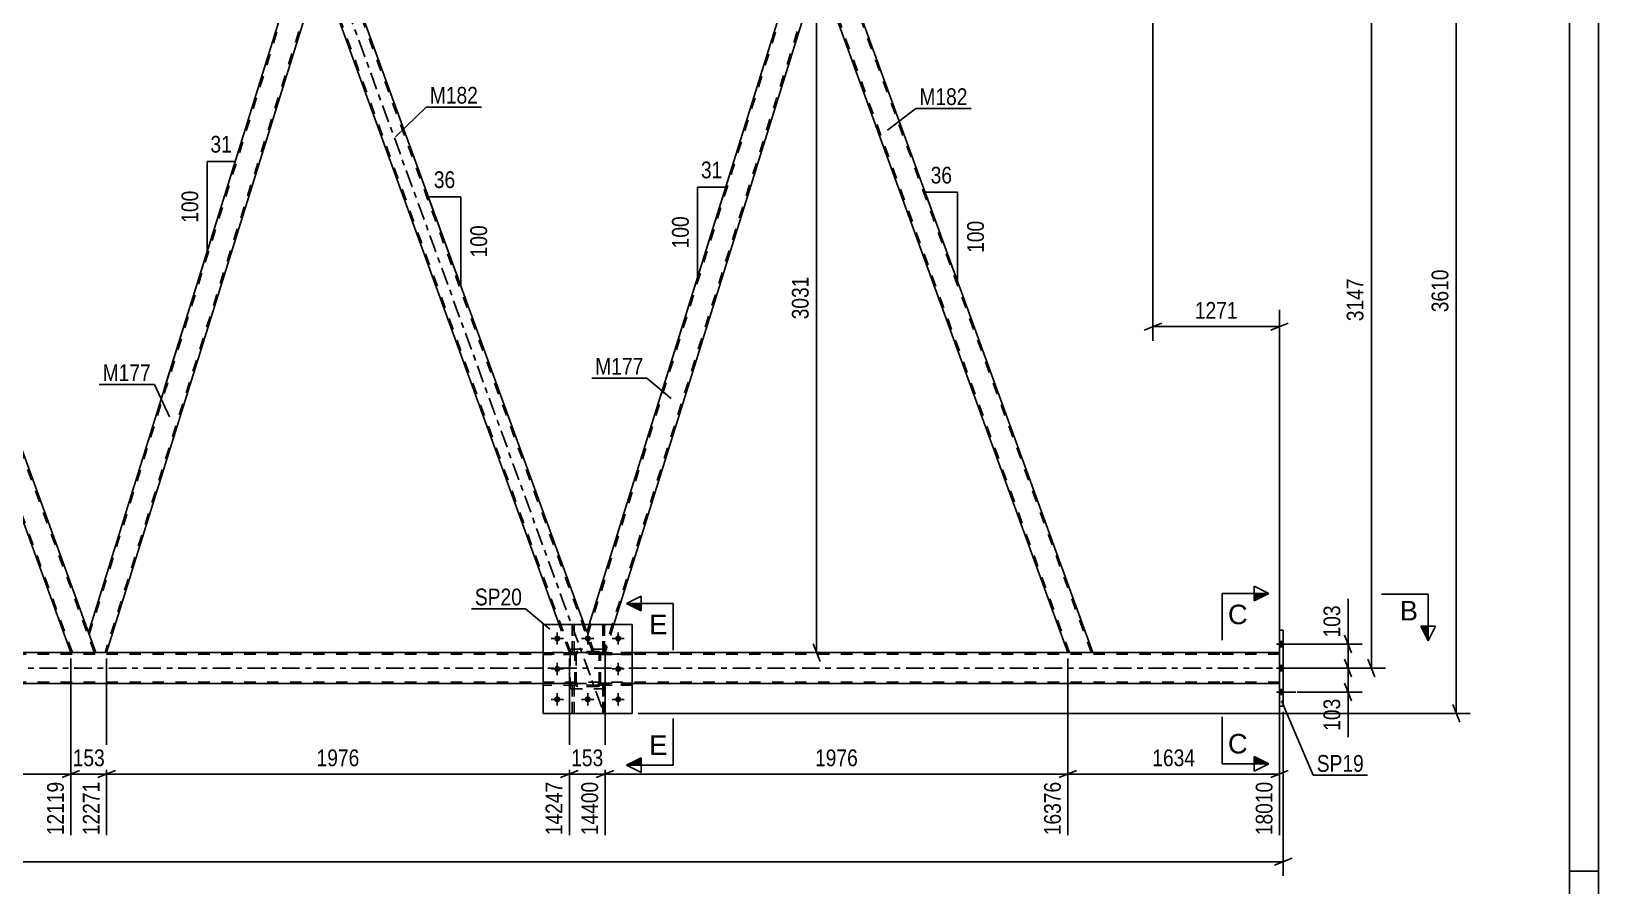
# Model space of a CAD drawing. Header units: millimetres. Extents: x 0 to 841, y 0 to 594.
# Drawn here: x 573.3 to 841, y 295.5 to 441.5 of the extents above; entities that cross this region are included whole.
import ezdxf

# ---------------------------------------------------------------- set-up
doc = ezdxf.new("R2010")
doc.units = ezdxf.units.MM
doc.linetypes.add('DXK_LINE_DOT2', pattern=[3.9198, 1.9599, -1.9599])
doc.linetypes.add('DXK_LINE_DOT3', pattern=[5.9187, 2.979, -0.9799, 0.9799, -0.9799])
doc.styles.add('Arial', font='ARIAL.TTF', dxfattribs={"height": 0.2})
doc.styles.add('Arial Narrow', font='ARIALN.TTF', dxfattribs={"height": 0.2})

# ---------------------------------------------------------------- blocks, each defined once
blk = doc.blocks.new('Unknown-303386140-1133')
at = {"color": 5, "linetype": 'Continuous'}
for p, q in [((841, 0), (841, 594)), ((836, 5), (836, 589)), ((841, 298), (836, 298))]:
    blk.add_line(p, q, dxfattribs=at)
blk = doc.blocks.new('Bolt-303386140-3187 - 3105')
at = {"color": 1, "linetype": 'Continuous'}
for p, q in [((662.12, 337.74), (662.81, 337.74)), ((663.16, 338.78), (663.16, 338.09)), ((663.16, 336.7), (663.16, 337.39)), ((664.2, 337.74), (663.51, 337.74)), ((667.32, 337.74), (668.01, 337.74)), ((668.36, 338.78), (668.36, 338.09)), ((668.36, 336.7), (668.36, 337.39)), ((669.4, 337.74), (668.71, 337.74)), ((672.52, 337.74), (673.21, 337.74)), ((673.56, 338.78), (673.56, 338.09)), ((673.56, 336.7), (673.56, 337.39)), ((674.6, 337.74), (673.91, 337.74)), ((662.12, 332.54), (662.81, 332.54)), ((663.16, 333.58), (663.16, 332.89)), ((663.16, 331.5), (663.16, 332.19)), ((664.2, 332.54), (663.51, 332.54)), ((672.52, 332.54), (673.21, 332.54)), ((673.56, 333.58), (673.56, 332.89)), ((673.56, 331.5), (673.56, 332.19)), ((674.6, 332.54), (673.91, 332.54)), ((662.12, 327.34), (662.81, 327.34)), ((663.16, 328.38), (663.16, 327.69)), ((663.16, 326.3), (663.16, 326.99)), ((664.2, 327.34), (663.51, 327.34)), ((667.32, 327.34), (668.01, 327.34)), ((668.36, 328.38), (668.36, 327.69)), ((668.36, 326.3), (668.36, 326.99)), ((669.4, 327.34), (668.71, 327.34)), ((672.52, 327.34), (673.21, 327.34)), ((673.56, 328.38), (673.56, 327.69)), ((673.56, 326.3), (673.56, 326.99)), ((674.6, 327.34), (673.91, 327.34))]:
    blk.add_line(p, q, dxfattribs=at)
blk = doc.blocks.new('Bolt-303386140-3188 - 3105')
at = {"linetype": 'Continuous'}
for points in [[(663.68, 337.74, -1), (662.64, 337.74, -1)], [(668.88, 337.74, -1), (667.84, 337.74, -1)], [(674.08, 337.74, -1), (673.04, 337.74, -1)], [(663.68, 332.54, -1), (662.64, 332.54, -1)], [(674.08, 332.54, -1), (673.04, 332.54, -1)], [(663.68, 327.34, -1), (662.64, 327.34, -1)], [(668.88, 327.34, -1), (667.84, 327.34, -1)], [(674.08, 327.34, -1), (673.04, 327.34, -1)]]:
    blk.add_hatch(color=1, dxfattribs=at).paths.add_polyline_path(points)
at = {"color": 1, "linetype": 'Continuous'}
for p, q in [((664.2, 337.74), (662.12, 337.74)), ((663.16, 338.78), (663.16, 336.7)), ((669.4, 337.74), (667.32, 337.74)), ((668.36, 338.78), (668.36, 336.7)), ((674.6, 337.74), (672.52, 337.74)), ((673.56, 338.78), (673.56, 336.7)), ((664.2, 332.54), (662.12, 332.54)), ((663.16, 333.58), (663.16, 331.5)), ((674.6, 332.54), (672.52, 332.54)), ((673.56, 333.58), (673.56, 331.5)), ((664.2, 327.34), (662.12, 327.34)), ((663.16, 328.38), (663.16, 326.3)), ((669.4, 327.34), (667.32, 327.34)), ((668.36, 328.38), (668.36, 326.3)), ((674.6, 327.34), (672.52, 327.34)), ((673.56, 328.38), (673.56, 326.3))]:
    blk.add_line(p, q, dxfattribs=at)
blk = doc.blocks.new('Part-303386140-3191 - 3105')
at = {"color": 7, "linetype": 'DXK_LINE_DOT2'}
for p, q in [((671.23, 329.78), (670.91, 329.78)), ((670.91, 329.78), (670.91, 324.94)), ((671.23, 324.94), (671.23, 329.78)), ((670.91, 329.18), (671.23, 329.18)), ((670.91, 324.94), (671.23, 324.94))]:
    blk.add_line(p, q, dxfattribs=at)
blk = doc.blocks.new('Part-303386140-3211 - 3105')
at = {"color": 7, "linetype": 'DXK_LINE_DOT2'}
for p, q in [((670.91, 324.94), (670.91, 329.78)), ((670.91, 329.78), (671.23, 329.78)), ((671.23, 329.78), (671.23, 324.94)), ((670.91, 329.18), (671.23, 329.18)), ((671.23, 324.94), (670.91, 324.94))]:
    blk.add_line(p, q, dxfattribs=at)
blk = doc.blocks.new('Part-303386140-3350 - 3105')
at = {"color": 7, "linetype": 'DXK_LINE_DOT2'}
for p, q in [((670.56, 329.78), (670.56, 330.1)), ((670.56, 330.1), (675.96, 330.1)), ((675.96, 329.78), (670.56, 329.78)), ((671.16, 329.78), (671.16, 330.1)), ((675.96, 330.1), (675.96, 329.78))]:
    blk.add_line(p, q, dxfattribs=at)
blk = doc.blocks.new('Part-303386140-3214 - 3105')
at = {"color": 7, "linetype": 'DXK_LINE_DOT2'}
for p, q in [((665.71, 324.94), (665.71, 329.78)), ((665.71, 329.78), (666.03, 329.78)), ((666.03, 329.78), (666.03, 324.94)), ((665.71, 329.18), (666.03, 329.18)), ((666.03, 324.94), (665.71, 324.94))]:
    blk.add_line(p, q, dxfattribs=at)
blk = doc.blocks.new('Part-303386140-3217 - 3105')
at = {"color": 7, "linetype": 'DXK_LINE_DOT2'}
for p, q in [((670.91, 335.3), (670.91, 340.14)), ((670.91, 340.14), (671.23, 340.14)), ((671.23, 340.14), (671.23, 335.3)), ((670.91, 335.9), (671.23, 335.9)), ((671.23, 335.3), (670.91, 335.3))]:
    blk.add_line(p, q, dxfattribs=at)
blk = doc.blocks.new('Part-303386140-3220 - 3105')
at = {"color": 7, "linetype": 'DXK_LINE_DOT2'}
for p, q in [((665.71, 335.3), (665.71, 340.14)), ((665.71, 340.14), (666.03, 340.14)), ((666.03, 340.14), (666.03, 335.3)), ((665.71, 335.9), (666.03, 335.9)), ((666.03, 335.3), (665.71, 335.3))]:
    blk.add_line(p, q, dxfattribs=at)
blk = doc.blocks.new('Part-303386140-3233 - 3105')
at = {"color": 7, "linetype": 'DXK_LINE_DOT2'}
for p, q in [((666.16, 335.06), (666.2, 335.24)), ((666.2, 335.24), (666.16, 335.06)), ((666.16, 330.02), (666.16, 335.06)), ((666.16, 335.06), (666.16, 335.06)), ((666.16, 330.02), (666.16, 335.06)), ((666.4, 335.06), (666.42, 335.15)), ((666.42, 335.15), (666.4, 335.06)), ((666.4, 330.02), (666.4, 335.06)), ((666.4, 335.06), (666.4, 335.06)), ((666.4, 335.06), (666.4, 330.02)), ((666.42, 335.15), (666.47, 335.23)), ((666.47, 335.23), (666.42, 335.15)), ((666.46, 335.5), (666.64, 335.54)), ((666.64, 335.54), (666.46, 335.5)), ((666.47, 335.23), (666.55, 335.28)), ((666.55, 335.28), (666.47, 335.23)), ((666.64, 335.3), (666.55, 335.28)), ((670.08, 335.54), (666.64, 335.54)), ((670.08, 335.3), (666.64, 335.3)), ((670.08, 335.54), (670.26, 335.5)), ((670.26, 335.5), (670.08, 335.54)), ((670.17, 335.28), (670.08, 335.3)), ((670.17, 335.28), (670.25, 335.23)), ((670.25, 335.23), (670.3, 335.15)), ((670.3, 335.15), (670.25, 335.23)), ((670.3, 335.15), (670.32, 335.06)), ((670.32, 335.06), (670.3, 335.15)), ((670.32, 330.02), (670.32, 335.06)), ((670.32, 335.06), (670.32, 335.06)), ((670.32, 330.02), (670.32, 335.06)), ((670.52, 335.24), (670.56, 335.06)), ((670.56, 335.06), (670.52, 335.24)), ((670.56, 330.02), (670.56, 335.06)), ((670.56, 335.06), (670.56, 335.06)), ((670.56, 330.02), (670.56, 335.06)), ((666.16, 330.02), (666.16, 330.02)), ((666.2, 329.84), (666.16, 330.02)), ((666.16, 330.02), (666.2, 329.84)), ((666.4, 330.02), (666.4, 330.02)), ((666.42, 329.93), (666.4, 330.02)), ((666.4, 330.02), (666.42, 329.93)), ((666.47, 329.85), (666.42, 329.93)), ((666.42, 329.93), (666.47, 329.85)), ((666.64, 329.54), (666.46, 329.58)), ((666.46, 329.58), (666.64, 329.54)), ((666.55, 329.8), (666.47, 329.85)), ((666.64, 329.78), (666.55, 329.8)), ((670.08, 329.78), (666.64, 329.78)), ((670.08, 329.54), (666.64, 329.54)), ((670.17, 329.8), (670.08, 329.78)), ((670.26, 329.58), (670.08, 329.54)), ((670.08, 329.54), (670.26, 329.58)), ((670.25, 329.85), (670.17, 329.8)), ((670.17, 329.8), (670.25, 329.85)), ((670.3, 329.93), (670.25, 329.85)), ((670.25, 329.85), (670.3, 329.93)), ((670.32, 330.02), (670.3, 329.93)), ((670.3, 329.93), (670.32, 330.02)), ((670.32, 330.02), (670.32, 330.02)), ((670.56, 330.02), (670.52, 329.84)), ((670.52, 329.84), (670.56, 330.02)), ((670.56, 330.02), (670.56, 330.02))]:
    blk.add_line(p, q, dxfattribs=at)
at = {"color": 7, "linetype": 'DXK_LINE_DOT3'}
blk.add_line((668.36, 332.54), (668.36, 332.54), dxfattribs=at)
at = {"color": 7, "linetype": 'DXK_LINE_DOT2'}
for centre, start, end in [((666.64, 335.06), 112.5, 157.5), ((666.64, 335.06), 112.5, 157.5), ((670.08, 335.06), 22.5, 67.5), ((670.08, 335.06), 22.5, 67.5), ((666.64, 330.02), 202.5, 247.5), ((666.64, 330.02), 202.5, 247.5), ((670.08, 330.02), 292.5, 337.5), ((670.08, 330.02), 292.5, 337.5)]:
    blk.add_arc(centre, 0.48, start, end, dxfattribs=at)
blk = doc.blocks.new('Part-303386140-3366 - 3105')
at = {"color": 7, "linetype": 'DXK_LINE_DOT2'}
for p, q in [((665.71, 340.14), (665.71, 335.3)), ((666.03, 340.14), (665.71, 340.14)), ((666.03, 335.3), (666.03, 340.14)), ((665.71, 335.9), (666.03, 335.9)), ((665.71, 335.3), (666.03, 335.3))]:
    blk.add_line(p, q, dxfattribs=at)
blk = doc.blocks.new('Part-303386140-3249 - 3105')
at = {"color": 2, "linetype": 'Continuous'}
for p, q in [((539.71, 456.54), (535.97, 456.54)), ((540.22, 456.54), (539.71, 456.54)), ((583.08, 338.79), (540.22, 456.54)), ((580.09, 335.32), (537.51, 452.29))]:
    blk.add_line(p, q, dxfattribs=at)
at = {"color": 7, "linetype": 'DXK_LINE_DOT2'}
for p, q in [((537.51, 452.29), (535.97, 456.54)), ((580.34, 335.32), (536.22, 456.54)), ((584.09, 335.32), (539.97, 456.54)), ((584.34, 335.32), (583.08, 338.79)), ((584.34, 335.32), (580.09, 335.32))]:
    blk.add_line(p, q, dxfattribs=at)
blk = doc.blocks.new('Part-303386140-3255 - 3105')
at = {"color": 7, "linetype": 'DXK_LINE_DOT2'}
for p, q in [((666.16, 330.1), (660.76, 330.1)), ((660.76, 330.1), (660.76, 329.78)), ((666.16, 329.78), (660.76, 329.78)), ((665.56, 329.78), (665.56, 330.1)), ((666.16, 329.78), (666.16, 330.1))]:
    blk.add_line(p, q, dxfattribs=at)
blk = doc.blocks.new('Part-303386140-3299 - 3105')
at = {"color": 7, "linetype": 'DXK_LINE_DOT2'}
for p, q in [((776.28, 335.08), (95.33, 335.08)), ((675.96, 335.32), (660.76, 335.32)), ((786.5, 335.08), (776.38, 335.08)), ((786.5, 335.32), (786.5, 330.04)), ((776.28, 330.28), (95.33, 330.28)), ((675.96, 330.04), (660.76, 330.04)), ((786.5, 330.28), (776.38, 330.28))]:
    blk.add_line(p, q, dxfattribs=at)
at = {"color": 2, "linetype": 'Continuous'}
for p, q in [((660.76, 335.32), (505.69, 335.32)), ((776.28, 335.32), (675.96, 335.32)), ((786.5, 335.32), (776.38, 335.32)), ((660.76, 330.04), (505.69, 330.04)), ((776.28, 330.04), (675.96, 330.04)), ((786.5, 330.04), (776.38, 330.04))]:
    blk.add_line(p, q, dxfattribs=at)
at = {"color": 7, "linetype": 'DXK_LINE_DOT3'}
for p, q in [((95.33, 332.68), (776.28, 332.68)), ((776.38, 332.68), (786.5, 332.68))]:
    blk.add_line(p, q, dxfattribs=at)
blk = doc.blocks.new('Bolt-303386140-3358 - 3105')
at = {"linetype": 'Continuous'}
for points in [[(787.14, 336.34), (787.14, 337.22), (786.5, 337.22), (786.5, 336.34)], [(787.14, 336.34), (787.14, 337.22), (786.5, 337.22), (786.5, 336.34)], [(787.14, 336.34), (787.14, 337.22), (786.5, 337.22), (786.5, 336.34)], [(787.14, 332.24), (787.14, 333.12), (786.5, 333.12), (786.5, 332.24)], [(787.14, 332.24), (787.14, 333.12), (786.5, 333.12), (786.5, 332.24)], [(787.14, 328.14), (787.14, 329.02), (786.5, 329.02), (786.5, 328.14)], [(787.14, 328.14), (787.14, 329.02), (786.5, 329.02), (786.5, 328.14)], [(787.14, 328.14), (787.14, 329.02), (786.5, 329.02), (786.5, 328.14)]]:
    blk.add_hatch(color=1, dxfattribs=at).paths.add_polyline_path(points)
at = {"color": 1, "linetype": 'Continuous'}
for p, q in [((785.98, 336.78), (789.3, 336.78)), ((785.98, 336.78), (789.3, 336.78)), ((785.98, 336.78), (789.3, 336.78)), ((786.5, 337.22), (787.14, 337.22)), ((786.5, 337.22), (787.14, 337.22)), ((786.5, 337.22), (787.14, 337.22)), ((786.5, 336.34), (787.14, 336.34)), ((786.5, 336.34), (787.14, 336.34)), ((786.5, 336.34), (787.14, 336.34)), ((785.98, 332.68), (789.3, 332.68)), ((785.98, 332.68), (789.3, 332.68)), ((786.5, 333.12), (787.14, 333.12)), ((786.5, 333.12), (787.14, 333.12)), ((786.5, 332.24), (787.14, 332.24)), ((786.5, 332.24), (787.14, 332.24)), ((785.98, 328.58), (789.3, 328.58)), ((785.98, 328.58), (789.3, 328.58)), ((785.98, 328.58), (789.3, 328.58)), ((786.5, 329.02), (787.14, 329.02)), ((786.5, 329.02), (787.14, 329.02)), ((786.5, 329.02), (787.14, 329.02)), ((786.5, 328.14), (787.14, 328.14)), ((786.5, 328.14), (787.14, 328.14)), ((786.5, 328.14), (787.14, 328.14))]:
    blk.add_line(p, q, dxfattribs=at)
blk = doc.blocks.new('Part-303386140-3301 - 3105')
at = {"color": 7, "linetype": 'DXK_LINE_DOT2'}
for p, q in [((666.16, 335.06), (666.2, 335.24)), ((666.2, 335.24), (666.16, 335.06)), ((666.16, 330.02), (666.16, 335.06)), ((666.16, 335.06), (666.16, 335.06)), ((666.16, 330.02), (666.16, 335.06)), ((666.4, 335.06), (666.42, 335.15)), ((666.42, 335.15), (666.4, 335.06)), ((666.4, 330.02), (666.4, 335.06)), ((666.4, 335.06), (666.4, 335.06)), ((666.4, 335.06), (666.4, 330.02)), ((666.42, 335.15), (666.47, 335.23)), ((666.47, 335.23), (666.42, 335.15)), ((666.46, 335.5), (666.64, 335.54)), ((666.64, 335.54), (666.46, 335.5)), ((666.55, 335.28), (666.47, 335.23)), ((666.64, 335.3), (666.55, 335.28)), ((670.08, 335.54), (666.64, 335.54)), ((670.08, 335.3), (666.64, 335.3)), ((670.08, 335.54), (670.26, 335.5)), ((670.26, 335.5), (670.08, 335.54)), ((670.17, 335.28), (670.08, 335.3)), ((670.17, 335.28), (670.25, 335.23)), ((670.25, 335.23), (670.3, 335.15)), ((670.3, 335.15), (670.25, 335.23)), ((670.3, 335.15), (670.32, 335.06)), ((670.32, 335.06), (670.3, 335.15)), ((670.32, 330.02), (670.32, 335.06)), ((670.32, 335.06), (670.32, 335.06)), ((670.32, 330.02), (670.32, 335.06)), ((670.52, 335.24), (670.56, 335.06)), ((670.56, 335.06), (670.52, 335.24)), ((670.56, 330.02), (670.56, 335.06)), ((670.56, 335.06), (670.56, 335.06)), ((670.56, 330.02), (670.56, 335.06)), ((666.16, 330.02), (666.16, 330.02)), ((666.2, 329.84), (666.16, 330.02)), ((666.16, 330.02), (666.2, 329.84)), ((666.4, 330.02), (666.4, 330.02)), ((666.42, 329.93), (666.4, 330.02)), ((666.4, 330.02), (666.42, 329.93)), ((666.47, 329.85), (666.42, 329.93)), ((666.42, 329.93), (666.47, 329.85)), ((666.64, 329.54), (666.46, 329.58)), ((666.46, 329.58), (666.64, 329.54)), ((666.55, 329.8), (666.47, 329.85)), ((666.64, 329.78), (666.55, 329.8)), ((670.08, 329.78), (666.64, 329.78)), ((670.08, 329.54), (666.64, 329.54)), ((670.17, 329.8), (670.08, 329.78)), ((670.26, 329.58), (670.08, 329.54)), ((670.08, 329.54), (670.26, 329.58)), ((670.25, 329.85), (670.17, 329.8)), ((670.3, 329.93), (670.25, 329.85)), ((670.25, 329.85), (670.3, 329.93)), ((670.32, 330.02), (670.3, 329.93)), ((670.3, 329.93), (670.32, 330.02)), ((670.32, 330.02), (670.32, 330.02)), ((670.56, 330.02), (670.52, 329.84)), ((670.52, 329.84), (670.56, 330.02)), ((670.56, 330.02), (670.56, 330.02))]:
    blk.add_line(p, q, dxfattribs=at)
at = {"color": 7, "linetype": 'DXK_LINE_DOT3'}
blk.add_line((668.36, 332.54), (668.36, 332.54), dxfattribs=at)
at = {"color": 7, "linetype": 'DXK_LINE_DOT2'}
for centre, start, end in [((666.64, 335.06), 112.5, 157.5), ((666.64, 335.06), 112.5, 157.5), ((670.08, 335.06), 22.5, 67.5), ((670.08, 335.06), 22.5, 67.5), ((666.64, 330.02), 202.5, 247.5), ((666.64, 330.02), 202.5, 247.5), ((670.08, 330.02), 292.5, 337.5), ((670.08, 330.02), 292.5, 337.5)]:
    blk.add_arc(centre, 0.48, start, end, dxfattribs=at)
blk = doc.blocks.new('Part-303386140-3302 - 3105')
at = {"color": 7, "linetype": 'DXK_LINE_DOT2'}
for p, q in [((671.36, 335.94), (665.36, 335.94)), ((665.36, 329.14), (665.36, 335.94)), ((671.36, 329.14), (671.36, 335.94)), ((671.36, 329.14), (665.36, 329.14))]:
    blk.add_line(p, q, dxfattribs=at)
blk = doc.blocks.new('Part-303386140-3303 - 3105')
at = {"color": 7, "linetype": 'DXK_LINE_DOT2'}
for p, q in [((671.36, 335.94), (665.36, 335.94)), ((665.36, 329.14), (665.36, 335.94)), ((671.36, 329.14), (671.36, 335.94)), ((671.36, 329.14), (665.36, 329.14))]:
    blk.add_line(p, q, dxfattribs=at)
blk = doc.blocks.new('Part-303386140-3309 - 3105')
at = {"color": 2, "linetype": 'Continuous'}
for p, q in [((786.5, 339.18), (786.5, 339.18)), ((786.5, 339.18), (787.14, 339.18)), ((786.5, 326.18), (786.5, 339.18)), ((787.14, 339.18), (787.14, 339.18)), ((787.14, 326.18), (787.14, 339.18)), ((786.5, 326.18), (786.5, 326.18)), ((786.5, 326.18), (787.14, 326.18)), ((787.14, 326.18), (787.14, 326.18))]:
    blk.add_line(p, q, dxfattribs=at)
at = {"color": 7, "linetype": 'DXK_LINE_DOT2'}
for p, q in [((786.5, 339.18), (787.14, 339.18)), ((786.5, 326.18), (787.14, 326.18)), ((786.5, 326.18), (786.5, 326.18)), ((787.14, 326.18), (787.14, 326.18))]:
    blk.add_line(p, q, dxfattribs=at)
blk = doc.blocks.new('Part-303386140-3324 - 3105')
at = {"color": 2, "linetype": 'Continuous'}
for p, q in [((619.78, 456.54), (583.08, 338.79)), ((621.1, 456.54), (619.78, 456.54)), ((621.1, 456.54), (622.65, 452.29)), ((622.65, 452.29), (586.19, 335.32)), ((584.34, 335.32), (583.08, 338.79))]:
    blk.add_line(p, q, dxfattribs=at)
at = {"color": 7, "linetype": 'DXK_LINE_DOT2'}
for p, q in [((583.22, 338.42), (620.03, 456.54)), ((622.51, 452.67), (585.94, 335.32)), ((586.19, 335.32), (584.34, 335.32))]:
    blk.add_line(p, q, dxfattribs=at)
blk = doc.blocks.new('Part-303386140-3329 - 3105')
at = {"color": 2, "linetype": 'Continuous'}
for p, q in [((706.23, 456.54), (709.98, 456.54)), ((709.98, 456.54), (710.49, 456.54)), ((710.49, 456.54), (754.61, 335.32)), ((750.35, 335.32), (707.78, 452.29))]:
    blk.add_line(p, q, dxfattribs=at)
at = {"color": 7, "linetype": 'DXK_LINE_DOT2'}
for p, q in [((707.78, 452.29), (706.23, 456.54)), ((750.61, 335.32), (706.49, 456.54)), ((754.36, 335.32), (710.24, 456.54)), ((754.61, 335.32), (750.35, 335.32))]:
    blk.add_line(p, q, dxfattribs=at)
blk = doc.blocks.new('Part-303386140-3339 - 3105')
at = {"color": 7, "linetype": 'DXK_LINE_DOT2'}
for p, q in [((668.35, 338.42), (705.17, 456.54)), ((707.65, 452.67), (671.07, 335.32)), ((668.63, 340.14), (668.21, 338.79)), ((672.82, 340.14), (671.32, 335.32)), ((669.48, 335.32), (668.21, 338.79)), ((671.32, 335.32), (669.48, 335.32))]:
    blk.add_line(p, q, dxfattribs=at)
at = {"color": 2, "linetype": 'Continuous'}
for p, q in [((704.92, 456.54), (668.63, 340.14)), ((706.23, 456.54), (704.92, 456.54)), ((706.23, 456.54), (707.78, 452.29)), ((707.78, 452.29), (672.82, 340.14))]:
    blk.add_line(p, q, dxfattribs=at)
blk = doc.blocks.new('Part-303386140-3344 - 3105')
at = {"color": 7, "linetype": 'DXK_LINE_DOT3'}
blk.add_line((670.77, 325.93), (619.81, 465.94), dxfattribs=at)
at = {"color": 2, "linetype": 'Continuous'}
for p, q in [((624.85, 456.54), (621.1, 456.54)), ((625.36, 456.54), (624.85, 456.54)), ((667.72, 340.14), (625.36, 456.54)), ((663.47, 340.14), (622.65, 452.29))]:
    blk.add_line(p, q, dxfattribs=at)
at = {"color": 7, "linetype": 'DXK_LINE_DOT2'}
for p, q in [((622.65, 452.29), (621.1, 456.54)), ((665.48, 335.32), (621.36, 456.54)), ((669.22, 335.32), (625.1, 456.54)), ((665.22, 335.32), (663.47, 340.14)), ((669.48, 335.32), (667.72, 340.14)), ((669.48, 335.32), (665.22, 335.32))]:
    blk.add_line(p, q, dxfattribs=at)
blk = doc.blocks.new('Part-303386140-3345 - 3105')
at = {"color": 7, "linetype": 'DXK_LINE_DOT2'}
for p, q in [((666.16, 335.3), (660.76, 335.3)), ((660.76, 335.3), (660.76, 334.98)), ((666.16, 334.98), (660.76, 334.98)), ((665.56, 334.98), (665.56, 335.3)), ((666.16, 334.98), (666.16, 335.3))]:
    blk.add_line(p, q, dxfattribs=at)
blk = doc.blocks.new('Part-303386140-3351 - 3105')
at = {"color": 7, "linetype": 'DXK_LINE_DOT2'}
for p, q in [((660.76, 340.14), (675.96, 340.14)), ((660.76, 340.14), (660.76, 324.94)), ((675.96, 340.14), (675.96, 324.94)), ((660.76, 324.94), (675.96, 324.94))]:
    blk.add_line(p, q, dxfattribs=at)
blk = doc.blocks.new('Part-303386140-3356 - 3105')
at = {"color": 2, "linetype": 'Continuous'}
for p, q in [((675.96, 340.14), (660.76, 340.14)), ((660.76, 340.14), (660.76, 324.94)), ((675.96, 340.14), (675.96, 324.94)), ((675.96, 324.94), (660.76, 324.94))]:
    blk.add_line(p, q, dxfattribs=at)
blk = doc.blocks.new('Part-303386140-3357 - 3105')
at = {"color": 7, "linetype": 'DXK_LINE_DOT2'}
for p, q in [((670.56, 334.98), (670.56, 335.3)), ((670.56, 335.3), (675.96, 335.3)), ((675.96, 334.98), (670.56, 334.98)), ((671.16, 334.98), (671.16, 335.3)), ((675.96, 335.3), (675.96, 334.98))]:
    blk.add_line(p, q, dxfattribs=at)
blk = doc.blocks.new('Part-303386140-3362 - 3105')
at = {"color": 7, "linetype": 'DXK_LINE_DOT2'}
for p, q in [((666.16, 335.3), (660.76, 335.3)), ((660.76, 334.98), (660.76, 335.3)), ((666.16, 334.98), (660.76, 334.98)), ((665.56, 334.98), (665.56, 335.3)), ((666.16, 335.3), (666.16, 334.98))]:
    blk.add_line(p, q, dxfattribs=at)
blk = doc.blocks.new('Part-303386140-3363 - 3105')
at = {"color": 7, "linetype": 'DXK_LINE_DOT2'}
for p, q in [((666.16, 330.1), (660.76, 330.1)), ((660.76, 329.78), (660.76, 330.1)), ((666.16, 329.78), (660.76, 329.78)), ((665.56, 329.78), (665.56, 330.1)), ((666.16, 330.1), (666.16, 329.78))]:
    blk.add_line(p, q, dxfattribs=at)
blk = doc.blocks.new('Part-303386140-3369 - 3105')
at = {"color": 7, "linetype": 'DXK_LINE_DOT2'}
for p, q in [((670.91, 340.14), (670.91, 335.3)), ((671.23, 340.14), (670.91, 340.14)), ((671.23, 335.3), (671.23, 340.14)), ((670.91, 335.9), (671.23, 335.9)), ((670.91, 335.3), (671.23, 335.3))]:
    blk.add_line(p, q, dxfattribs=at)
blk = doc.blocks.new('Part-303386140-3372 - 3105')
at = {"color": 7, "linetype": 'DXK_LINE_DOT2'}
for p, q in [((666.03, 329.78), (665.71, 329.78)), ((665.71, 329.78), (665.71, 324.94)), ((666.03, 324.94), (666.03, 329.78)), ((665.71, 329.18), (666.03, 329.18)), ((665.71, 324.94), (666.03, 324.94))]:
    blk.add_line(p, q, dxfattribs=at)
blk = doc.blocks.new('Part-303386140-3373 - 3105')
at = {"color": 7, "linetype": 'DXK_LINE_DOT2'}
for p, q in [((675.96, 335.3), (670.56, 335.3)), ((670.56, 335.3), (670.56, 334.98)), ((670.56, 334.98), (675.96, 334.98)), ((671.16, 334.98), (671.16, 335.3)), ((675.96, 334.98), (675.96, 335.3))]:
    blk.add_line(p, q, dxfattribs=at)
blk = doc.blocks.new('Part-303386140-3374 - 3105')
at = {"color": 7, "linetype": 'DXK_LINE_DOT2'}
for p, q in [((675.96, 330.1), (670.56, 330.1)), ((670.56, 330.1), (670.56, 329.78)), ((670.56, 329.78), (675.96, 329.78)), ((671.16, 329.78), (671.16, 330.1)), ((675.96, 329.78), (675.96, 330.1))]:
    blk.add_line(p, q, dxfattribs=at)
blk = doc.blocks.new('StraightDimension-303386140-3511 - 3105')
at = {"color": 7, "linetype": 'Continuous'}
for p, q in [((750.35, 334.32), (750.35, 304.12)), ((786.5, 329.04), (786.5, 304.12)), ((751.85, 315.16), (748.85, 313.96)), ((750.35, 314.56), (786.5, 314.56)), ((785, 313.96), (788, 315.16))]:
    blk.add_line(p, q, dxfattribs=at)
at = {"color": 0}
blk.add_wipeout([(772.68, 315.31), (772.68, 319.51), (764.17, 319.51), (764.17, 315.31)], dxfattribs=at)
at = {"color": 0, "linetype": 'Continuous'}
blk.add_wipeout([(785.9, 313.86), (781.7, 313.86), (781.7, 303.52), (785.9, 303.52)], dxfattribs=at)
at = {"color": 3, "style": 'Arial Narrow'}
blk.add_text('1634', height=2.863, dxfattribs=at).set_placement((764.77, 315.91))
at = {"color": 3, "linetype": 'Continuous', "style": 'Arial Narrow'}
blk.add_text('18010', height=2.863, rotation=90.0002, dxfattribs=at).set_placement((785.3, 304.12))
blk = doc.blocks.new('StraightDimension-303386140-21923 - 3105')
at = {"color": 7, "linetype": 'Continuous'}
for p, q in [((788.9, 332.68), (800.62, 332.68)), ((797.62, 334.18), (798.82, 331.18)), ((798.22, 328.58), (798.22, 332.68)), ((798.82, 327.08), (797.62, 330.08)), ((789.54, 328.58), (800.62, 328.58))]:
    blk.add_line(p, q, dxfattribs=at)
at = {"color": 0}
blk.add_wipeout([(797.47, 328.06), (793.27, 328.06), (793.27, 321.37), (797.47, 321.37)], dxfattribs=at)
at = {"color": 7, "linetype": 'Continuous'}
blk.add_line((798.22, 328.58), (798.22, 320.85), dxfattribs=at)
blk.add_line((798.22, 328.58), (798.22, 320.85), dxfattribs=at)
at = {"color": 3, "style": 'Arial Narrow'}
blk.add_text('103', height=2.863, rotation=90.0002, dxfattribs=at).set_placement((796.87, 321.97))
blk = doc.blocks.new('StraightDimension-303386140-23585 - 3105')
at = {"color": 7, "linetype": 'Continuous'}
for p, q in [((763.12, 469.35), (819.08, 469.35)), ((817.28, 467.85), (816.08, 470.85)), ((816.68, 324.94), (816.68, 469.35)), ((676.96, 324.94), (819.08, 324.94)), ((816.08, 326.44), (817.28, 323.44))]:
    blk.add_line(p, q, dxfattribs=at)
at = {"color": 0}
blk.add_wipeout([(815.93, 401.4), (811.73, 401.4), (811.73, 392.89), (815.93, 392.89)], dxfattribs=at)
at = {"color": 3, "style": 'Arial Narrow'}
blk.add_text('3610', height=2.863, rotation=90.0002, dxfattribs=at).set_placement((815.33, 393.49))
blk = doc.blocks.new('AngleDimension-303386140-23364 - 3105')
at = {"color": 7, "linetype": 'Continuous'}
for p, q in [((729.42, 404.55), (725.98, 413.99)), ((731.52, 413.99), (725.98, 413.99)), ((731.52, 398.77), (725.98, 413.99)), ((731.52, 398.77), (731.52, 413.99))]:
    blk.add_line(p, q, dxfattribs=at)
at = {"color": 0}
for points in [[(731.18, 414.89), (731.18, 419.09), (726.32, 419.09), (726.32, 414.89)], [(736.62, 409.72), (732.42, 409.72), (732.42, 403.04), (736.62, 403.04)]]:
    blk.add_wipeout(points, dxfattribs=at)
at = {"color": 3, "style": 'Arial Narrow'}
blk.add_text('36', height=2.863, dxfattribs=at).set_placement((726.92, 415.49))
blk.add_text('100', height=2.863, rotation=90.0002, dxfattribs=at).set_placement((736.02, 403.64))
blk = doc.blocks.new('StraightDimension-303386140-3576 - 3105')
at = {"color": 7, "linetype": 'Continuous'}
for p, q in [((586.19, 334.32), (586.19, 304.12)), ((665.22, 334.32), (665.22, 304.12)), ((587.69, 315.16), (584.69, 313.96)), ((586.19, 314.56), (665.22, 314.56)), ((663.72, 313.96), (666.72, 315.16))]:
    blk.add_line(p, q, dxfattribs=at)
at = {"color": 0}
blk.add_wipeout([(629.96, 315.31), (629.96, 319.51), (621.45, 319.51), (621.45, 315.31)], dxfattribs=at)
at = {"color": 0, "linetype": 'Continuous'}
blk.add_wipeout([(664.62, 313.86), (660.42, 313.86), (660.42, 303.52), (664.62, 303.52)], dxfattribs=at)
at = {"color": 3, "style": 'Arial Narrow'}
blk.add_text('1976', height=2.863, dxfattribs=at).set_placement((622.05, 315.91))
at = {"color": 3, "linetype": 'Continuous', "style": 'Arial Narrow'}
blk.add_text('14247', height=2.863, rotation=90.0002, dxfattribs=at).set_placement((664.02, 304.12))
blk = doc.blocks.new('StraightDimension-303386140-3417 - 3105')
at = {"color": 7, "linetype": 'Continuous'}
for p, q in [((766.52, 458.54), (804.58, 458.54)), ((802.78, 457.04), (801.58, 460.04)), ((802.18, 332.68), (802.18, 458.54)), ((788.14, 332.68), (804.58, 332.68)), ((801.58, 334.18), (802.78, 331.18))]:
    blk.add_line(p, q, dxfattribs=at)
at = {"color": 0}
blk.add_wipeout([(801.43, 399.87), (797.23, 399.87), (797.23, 391.36), (801.43, 391.36)], dxfattribs=at)
at = {"color": 3, "style": 'Arial Narrow'}
blk.add_text('3147', height=2.863, rotation=90.0002, dxfattribs=at).set_placement((800.83, 391.96))
blk = doc.blocks.new('StraightDimension-303386140-3528 - 3105')
at = {"color": 7, "linetype": 'Continuous'}
for p, q in [((671.32, 334.32), (671.32, 304.12)), ((750.35, 334.32), (750.35, 304.12)), ((672.82, 315.16), (669.82, 313.96)), ((671.32, 314.56), (750.35, 314.56)), ((748.85, 313.96), (751.85, 315.16))]:
    blk.add_line(p, q, dxfattribs=at)
at = {"color": 0}
blk.add_wipeout([(715.09, 315.31), (715.09, 319.51), (706.58, 319.51), (706.58, 315.31)], dxfattribs=at)
at = {"color": 0, "linetype": 'Continuous'}
blk.add_wipeout([(749.75, 313.86), (745.55, 313.86), (745.55, 303.52), (749.75, 303.52)], dxfattribs=at)
at = {"color": 3, "style": 'Arial Narrow'}
blk.add_text('1976', height=2.863, dxfattribs=at).set_placement((707.18, 315.91))
at = {"color": 3, "linetype": 'Continuous', "style": 'Arial Narrow'}
blk.add_text('16376', height=2.863, rotation=90.0002, dxfattribs=at).set_placement((749.15, 304.12))
blk = doc.blocks.new('StraightDimension-303386140-3552 - 3105')
at = {"color": 7, "linetype": 'Continuous'}
for p, q in [((665.22, 334.32), (665.22, 304.12)), ((671.32, 334.32), (671.32, 304.12)), ((663.72, 313.96), (666.72, 315.16)), ((665.22, 314.56), (671.32, 314.56)), ((672.82, 315.16), (669.82, 313.96))]:
    blk.add_line(p, q, dxfattribs=at)
at = {"color": 0}
blk.add_wipeout([(671.61, 315.31), (671.61, 319.51), (664.93, 319.51), (664.93, 315.31)], dxfattribs=at)
at = {"color": 0, "linetype": 'Continuous'}
blk.add_wipeout([(670.72, 313.86), (666.52, 313.86), (666.52, 303.52), (670.72, 303.52)], dxfattribs=at)
at = {"color": 3, "style": 'Arial Narrow'}
blk.add_text('153', height=2.863, dxfattribs=at).set_placement((665.53, 315.91))
at = {"color": 3, "linetype": 'Continuous', "style": 'Arial Narrow'}
blk.add_text('14400', height=2.863, rotation=90.0002, dxfattribs=at).set_placement((670.12, 304.12))
blk = doc.blocks.new('StraightDimension-303386140-3600 - 3105')
at = {"color": 7, "linetype": 'Continuous'}
for p, q in [((580.09, 334.32), (580.09, 304.12)), ((586.19, 334.32), (586.19, 304.12)), ((578.59, 313.96), (581.59, 315.16)), ((580.09, 314.56), (586.19, 314.56)), ((587.69, 315.16), (584.69, 313.96))]:
    blk.add_line(p, q, dxfattribs=at)
at = {"color": 0}
blk.add_wipeout([(586.48, 315.31), (586.48, 319.51), (579.8, 319.51), (579.8, 315.31)], dxfattribs=at)
at = {"color": 0, "linetype": 'Continuous'}
blk.add_wipeout([(585.59, 313.86), (581.39, 313.86), (581.39, 303.52), (585.59, 303.52)], dxfattribs=at)
at = {"color": 3, "style": 'Arial Narrow'}
blk.add_text('153', height=2.863, dxfattribs=at).set_placement((580.4, 315.91))
at = {"color": 3, "linetype": 'Continuous', "style": 'Arial Narrow'}
blk.add_text('12271', height=2.863, rotation=90.0002, dxfattribs=at).set_placement((584.99, 304.12))
blk = doc.blocks.new('StraightDimension-303386140-3624 - 3105')
at = {"color": 7, "linetype": 'Continuous'}
for p, q in [((501.05, 334.32), (501.05, 304.12)), ((580.09, 334.32), (580.09, 304.12)), ((502.55, 315.16), (499.55, 313.96)), ((501.05, 314.56), (580.09, 314.56)), ((578.59, 313.96), (581.59, 315.16))]:
    blk.add_line(p, q, dxfattribs=at)
at = {"color": 0}
blk.add_wipeout([(544.83, 315.31), (544.83, 319.51), (536.31, 319.51), (536.31, 315.31)], dxfattribs=at)
at = {"color": 0, "linetype": 'Continuous'}
blk.add_wipeout([(579.49, 313.86), (575.29, 313.86), (575.29, 303.52), (579.49, 303.52)], dxfattribs=at)
at = {"color": 3, "style": 'Arial Narrow'}
blk.add_text('1976', height=2.863, dxfattribs=at).set_placement((536.91, 315.91))
at = {"color": 3, "linetype": 'Continuous', "style": 'Arial Narrow'}
blk.add_text('12119', height=2.863, rotation=90.0002, dxfattribs=at).set_placement((578.89, 304.12))
blk = doc.blocks.new('StraightDimension-303386140-3841 - 3105')
at = {"color": 7, "linetype": 'Continuous'}
for p, q in [((787.14, 325.18), (787.14, 297.19)), ((785.64, 298.99), (788.64, 300.19)), ((49.11, 299.59), (787.14, 299.59))]:
    blk.add_line(p, q, dxfattribs=at)
blk = doc.blocks.new('StraightDimension-303386140-3852 - 3105')
at = {"color": 7, "linetype": 'Continuous'}
for p, q in [((764.88, 455.54), (764.88, 388.63)), ((786.5, 336.32), (786.5, 393.88)), ((766.38, 391.63), (763.38, 390.43)), ((764.88, 391.03), (786.5, 391.03)), ((785, 390.43), (788, 391.63))]:
    blk.add_line(p, q, dxfattribs=at)
at = {"color": 0}
blk.add_wipeout([(779.94, 391.78), (779.94, 395.98), (771.43, 395.98), (771.43, 391.78)], dxfattribs=at)
at = {"color": 3, "style": 'Arial Narrow'}
blk.add_text('1271', height=2.863, dxfattribs=at).set_placement((772.03, 392.38))
blk = doc.blocks.new('AngleDimension-303386140-3863 - 3105')
at = {"color": 7, "linetype": 'Continuous'}
for p, q in [((687.11, 414.88), (691.93, 414.88)), ((687.11, 399.42), (691.93, 414.88)), ((687.11, 399.42), (687.11, 414.88)), ((681.23, 380.56), (687.11, 399.42))]:
    blk.add_line(p, q, dxfattribs=at)
at = {"color": 0}
for points in [[(691.95, 415.78), (691.95, 419.98), (687.09, 419.98), (687.09, 415.78)], [(686.21, 410.49), (682.01, 410.49), (682.01, 403.81), (686.21, 403.81)]]:
    blk.add_wipeout(points, dxfattribs=at)
at = {"color": 3, "style": 'Arial Narrow'}
blk.add_text('31', height=2.863, dxfattribs=at).set_placement((687.69, 416.38))
blk.add_text('100', height=2.863, rotation=90.0002, dxfattribs=at).set_placement((685.61, 404.41))
blk = doc.blocks.new('AngleDimension-303386140-3874 - 3105')
at = {"color": 7, "linetype": 'Continuous'}
for p, q in [((603.34, 419.27), (608.16, 419.27)), ((603.34, 403.8), (608.16, 419.27)), ((603.34, 403.8), (603.34, 419.27)), ((596.1, 380.56), (603.34, 403.8))]:
    blk.add_line(p, q, dxfattribs=at)
at = {"color": 0}
for points in [[(608.18, 420.17), (608.18, 424.37), (603.32, 424.37), (603.32, 420.17)], [(602.44, 414.88), (598.24, 414.88), (598.24, 408.19), (602.44, 408.19)]]:
    blk.add_wipeout(points, dxfattribs=at)
at = {"color": 3, "style": 'Arial Narrow'}
blk.add_text('31', height=2.863, dxfattribs=at).set_placement((603.92, 420.77))
blk.add_text('100', height=2.863, rotation=90.0002, dxfattribs=at).set_placement((601.84, 408.79))
blk = doc.blocks.new('StraightDimension-303386140-21862 - 3105')
at = {"color": 7, "linetype": 'Continuous'}
for p, q in [((708.03, 455.04), (706.83, 458.04)), ((726.89, 456.54), (704.58, 456.54)), ((707.43, 335.32), (707.43, 456.54)), ((731.57, 335.32), (704.58, 335.32)), ((706.83, 336.82), (708.03, 333.82))]:
    blk.add_line(p, q, dxfattribs=at)
at = {"color": 0}
blk.add_wipeout([(706.68, 400.19), (702.48, 400.19), (702.48, 391.68), (706.68, 391.68)], dxfattribs=at)
at = {"color": 3, "style": 'Arial Narrow'}
blk.add_text('3031', height=2.863, rotation=90.0002, dxfattribs=at).set_placement((706.08, 392.28))
blk = doc.blocks.new('StraightDimension-303386140-21922 - 3105')
at = {"color": 7, "linetype": 'Continuous'}
for p, q in [((797.62, 338.28), (798.82, 335.28)), ((789.32, 336.78), (800.62, 336.78)), ((798.22, 332.68), (798.22, 336.78)), ((788.9, 332.68), (800.62, 332.68)), ((798.82, 331.18), (797.62, 334.18))]:
    blk.add_line(p, q, dxfattribs=at)
at = {"color": 0}
blk.add_wipeout([(797.47, 343.99), (793.27, 343.99), (793.27, 337.31), (797.47, 337.31)], dxfattribs=at)
at = {"color": 7, "linetype": 'Continuous'}
blk.add_line((798.22, 336.78), (798.22, 344.52), dxfattribs=at)
blk.add_line((798.22, 336.78), (798.22, 344.52), dxfattribs=at)
at = {"color": 3, "style": 'Arial Narrow'}
blk.add_text('103', height=2.863, rotation=90.0002, dxfattribs=at).set_placement((796.87, 337.91))
blk = doc.blocks.new('AngleDimension-303386140-23350 - 3105')
at = {"color": 7, "linetype": 'Continuous'}
for p, q in [((643.66, 406.26), (641.13, 413.22)), ((646.67, 413.22), (641.13, 413.22)), ((646.67, 398), (641.13, 413.22)), ((646.67, 398), (646.67, 413.22))]:
    blk.add_line(p, q, dxfattribs=at)
at = {"color": 0}
for points in [[(646.32, 414.12), (646.32, 418.32), (641.47, 418.32), (641.47, 414.12)], [(651.77, 408.95), (647.57, 408.95), (647.57, 402.27), (651.77, 402.27)]]:
    blk.add_wipeout(points, dxfattribs=at)
at = {"color": 3, "style": 'Arial Narrow'}
blk.add_text('36', height=2.863, dxfattribs=at).set_placement((642.07, 414.72))
blk.add_text('100', height=2.863, rotation=90.0002, dxfattribs=at).set_placement((651.17, 402.87))
blk = doc.blocks.new('Mark-303386140-3340 - 3105')
at = {"color": 0}
blk.add_wipeout([(649.61, 429.14), (649.61, 432.14), (641.39, 432.14), (641.39, 429.14)], dxfattribs=at)
blk.add_wipeout([(649.61, 429.14), (649.61, 432.14), (641.39, 432.14), (641.39, 429.14)], dxfattribs=at)
at = {"color": 30, "linetype": 'Continuous'}
for p, q in [((635.55, 423.45), (640.79, 428.54)), ((640.79, 428.54), (650.21, 428.54))]:
    blk.add_line(p, q, dxfattribs=at)
at = {"color": 3, "style": 'Arial Narrow'}
blk.add_text('M182', height=2.863, dxfattribs=at).set_placement((641.39, 429.14))
blk = doc.blocks.new('Mark-303386140-3352 - 3105')
at = {"color": 0}
blk.add_wipeout([(657.13, 343.4), (657.13, 346.4), (649.09, 346.4), (649.09, 343.4)], dxfattribs=at)
blk.add_wipeout([(657.13, 343.4), (657.13, 346.4), (649.09, 346.4), (649.09, 343.4)], dxfattribs=at)
at = {"color": 30, "linetype": 'Continuous'}
for p in [(648.49, 342.8), (661.91, 339.34)]:
    blk.add_line(p, (657.73, 342.8), dxfattribs=at)
at = {"color": 3, "style": 'Arial Narrow'}
blk.add_text('SP20', height=2.863, dxfattribs=at).set_placement((649.09, 343.4))
blk = doc.blocks.new('Mark-303386140-3305 - 3105')
at = {"color": 0}
blk.add_wipeout([(800.9, 314.96), (800.9, 317.96), (792.86, 317.96), (792.86, 314.96)], dxfattribs=at)
blk.add_wipeout([(800.9, 314.96), (800.9, 317.96), (792.86, 317.96), (792.86, 314.96)], dxfattribs=at)
at = {"color": 30, "linetype": 'Continuous'}
for p, q in [((786.85, 327.06), (792.26, 314.36)), ((792.26, 314.36), (801.5, 314.36))]:
    blk.add_line(p, q, dxfattribs=at)
at = {"color": 3, "style": 'Arial Narrow'}
blk.add_text('SP19', height=2.863, dxfattribs=at).set_placement((792.86, 314.96))
blk = doc.blocks.new('Mark-303386140-3320 - 3105')
at = {"color": 0}
blk.add_wipeout([(593.75, 381.72), (593.75, 384.72), (585.52, 384.72), (585.52, 381.72)], dxfattribs=at)
blk.add_wipeout([(593.75, 381.72), (593.75, 384.72), (585.52, 384.72), (585.52, 381.72)], dxfattribs=at)
at = {"color": 30, "linetype": 'Continuous'}
for p in [(584.92, 381.12), (596.93, 375.6)]:
    blk.add_line(p, (594.35, 381.12), dxfattribs=at)
at = {"color": 3, "style": 'Arial Narrow'}
blk.add_text('M177', height=2.863, dxfattribs=at).set_placement((585.52, 381.72))
blk = doc.blocks.new('Mark-303386140-3325 - 3105')
at = {"color": 0}
blk.add_wipeout([(733.22, 428.9), (733.22, 431.9), (725, 431.9), (725, 428.9)], dxfattribs=at)
blk.add_wipeout([(733.22, 428.9), (733.22, 431.9), (725, 431.9), (725, 428.9)], dxfattribs=at)
at = {"color": 30, "linetype": 'Continuous'}
for p, q in [((719.53, 424.6), (724.4, 428.3)), ((724.4, 428.3), (733.82, 428.3))]:
    blk.add_line(p, q, dxfattribs=at)
at = {"color": 3, "style": 'Arial Narrow'}
blk.add_text('M182', height=2.863, dxfattribs=at).set_placement((725, 428.9))
blk = doc.blocks.new('Mark-303386140-3335 - 3105')
at = {"color": 0}
blk.add_wipeout([(677.86, 382.82), (677.86, 385.82), (669.64, 385.82), (669.64, 382.82)], dxfattribs=at)
blk.add_wipeout([(677.86, 382.82), (677.86, 385.82), (669.64, 385.82), (669.64, 382.82)], dxfattribs=at)
at = {"color": 30, "linetype": 'Continuous'}
for p in [(669.04, 382.22), (682.58, 378.75)]:
    blk.add_line(p, (678.46, 382.22), dxfattribs=at)
at = {"color": 3, "style": 'Arial Narrow'}
blk.add_text('M177', height=2.863, dxfattribs=at).set_placement((669.64, 382.82))
blk = doc.blocks.new('SectionMark-303386140-4401 - 3105')
at = {"linetype": 'Continuous'}
for points in [[(677.46, 343.72), (677.46, 342.47), (674.96, 343.72)], [(677.46, 317.34), (677.46, 316.09), (674.96, 316.09)]]:
    blk.add_hatch(color=6, dxfattribs=at).paths.add_polyline_path(points)
at = {"color": 6, "linetype": 'Continuous'}
for p, q in [((674.96, 343.72), (677.46, 344.97)), ((682.96, 343.72), (674.96, 343.72)), ((674.96, 343.72), (677.46, 342.47)), ((677.46, 342.47), (677.46, 344.97)), ((674.96, 316.09), (677.46, 317.34)), ((682.96, 316.09), (674.96, 316.09)), ((677.46, 314.84), (674.96, 316.09)), ((677.46, 317.34), (677.46, 314.84))]:
    blk.add_line(p, q, dxfattribs=at)
at = {"color": 0, "linetype": 'Continuous'}
for points in [[(681.96, 338.47), (681.96, 341.97), (678.85, 341.97), (678.85, 338.47)], [(681.96, 317.84), (681.96, 321.34), (678.85, 321.34), (678.85, 317.84)]]:
    blk.add_wipeout(points, dxfattribs=at)
at = {"color": 6, "linetype": 'Continuous'}
for p, q in [((682.96, 343.72), (682.96, 335.72)), ((682.96, 316.09), (682.96, 324.09))]:
    blk.add_line(p, q, dxfattribs=at)
at = {"color": 3, "linetype": 'Continuous', "style": 'Arial'}
for p in [(678.85, 338.47), (678.85, 317.84)]:
    blk.add_text('E', height=3.34, dxfattribs=at).set_placement(p)
blk = doc.blocks.new('SectionMark-303386140-4407 - 3105')
at = {"color": 6, "linetype": 'Continuous'}
for p in [(811.89, 345.32), (813.14, 339.82)]:
    blk.add_line(p, (811.89, 337.32), dxfattribs=at)
at = {"color": 0, "linetype": 'Continuous'}
blk.add_wipeout([(810.14, 340.82), (810.14, 344.32), (807.03, 344.32), (807.03, 340.82)], dxfattribs=at)
at = {"linetype": 'Continuous'}
blk.add_hatch(color=6, dxfattribs=at).paths.add_polyline_path([(810.64, 339.82), (811.89, 339.82), (811.89, 337.32)])
at = {"color": 6, "linetype": 'Continuous'}
for p, q in [((811.89, 345.32), (803.89, 345.32)), ((810.64, 339.82), (813.14, 339.82)), ((811.89, 337.32), (810.64, 339.82))]:
    blk.add_line(p, q, dxfattribs=at)
at = {"color": 3, "linetype": 'Continuous', "style": 'Arial'}
blk.add_text('B', height=3.34, dxfattribs=at).set_placement((807.03, 340.82))
blk = doc.blocks.new('SectionMark-303386140-4413 - 3105')
at = {"color": 6, "linetype": 'Continuous'}
for p, q in [((776.69, 345.43), (784.69, 345.43)), ((782.19, 346.68), (784.69, 345.43)), ((776.69, 316.34), (784.69, 316.34)), ((784.69, 316.34), (782.19, 315.09))]:
    blk.add_line(p, q, dxfattribs=at)
at = {"color": 0, "linetype": 'Continuous'}
for points in [[(781.06, 340.18), (781.06, 343.68), (777.69, 343.68), (777.69, 340.18)], [(781.06, 318.09), (781.06, 321.59), (777.69, 321.59), (777.69, 318.09)]]:
    blk.add_wipeout(points, dxfattribs=at)
at = {"linetype": 'Continuous'}
for points in [[(782.19, 344.18), (782.19, 345.43), (784.69, 345.43)], [(782.19, 316.34), (782.19, 317.59), (784.69, 316.34)]]:
    blk.add_hatch(color=6, dxfattribs=at).paths.add_polyline_path(points)
at = {"color": 6, "linetype": 'Continuous'}
for p, q in [((776.69, 345.43), (776.69, 337.43)), ((782.19, 344.18), (782.19, 346.68)), ((784.69, 345.43), (782.19, 344.18)), ((776.69, 316.34), (776.69, 324.34)), ((784.69, 316.34), (782.19, 317.59)), ((782.19, 317.59), (782.19, 315.09))]:
    blk.add_line(p, q, dxfattribs=at)
at = {"color": 3, "linetype": 'Continuous', "style": 'Arial'}
for p in [(777.69, 340.18), (777.69, 318.09)]:
    blk.add_text('C', height=3.34, dxfattribs=at).set_placement(p)

msp = doc.modelspace()

# ---------------------------------------------------------------- block references
for name in ['Unknown-303386140-1133', 'Part-303386140-3344 - 3105', 'Part-303386140-3249 - 3105', 'Part-303386140-3324 - 3105', 'Part-303386140-3339 - 3105', 'Part-303386140-3329 - 3105', 'Part-303386140-3351 - 3105', 'Part-303386140-3356 - 3105', 'Part-303386140-3220 - 3105', 'Part-303386140-3366 - 3105', 'Part-303386140-3217 - 3105', 'Part-303386140-3369 - 3105', 'Bolt-303386140-3187 - 3105', 'Bolt-303386140-3188 - 3105', 'Part-303386140-3309 - 3105', 'Part-303386140-3299 - 3105', 'Part-303386140-3345 - 3105', 'Part-303386140-3362 - 3105', 'Part-303386140-3302 - 3105', 'Part-303386140-3303 - 3105', 'Part-303386140-3233 - 3105', 'Part-303386140-3301 - 3105', 'Part-303386140-3357 - 3105', 'Part-303386140-3373 - 3105', 'Bolt-303386140-3358 - 3105', 'Part-303386140-3255 - 3105', 'Part-303386140-3363 - 3105', 'Part-303386140-3214 - 3105', 'Part-303386140-3372 - 3105', 'Part-303386140-3350 - 3105', 'Part-303386140-3374 - 3105', 'Part-303386140-3191 - 3105', 'Part-303386140-3211 - 3105']:
    msp.add_blockref(name, (0, 0))

# ---------------------------------------------------------------- next in the draw order: block references
for name in ['StraightDimension-303386140-3576 - 3105', 'StraightDimension-303386140-3511 - 3105']:
    msp.add_blockref(name, (0, 0))

# ---------------------------------------------------------------- next in the draw order: block references
for name in ['StraightDimension-303386140-3600 - 3105', 'StraightDimension-303386140-21923 - 3105']:
    msp.add_blockref(name, (0, 0))

# ---------------------------------------------------------------- next in the draw order: block references
for name in ['StraightDimension-303386140-23585 - 3105', 'StraightDimension-303386140-3624 - 3105']:
    msp.add_blockref(name, (0, 0))

# ---------------------------------------------------------------- next in the draw order: block references
for name in ['StraightDimension-303386140-3417 - 3105', 'AngleDimension-303386140-23364 - 3105', 'StraightDimension-303386140-3528 - 3105']:
    msp.add_blockref(name, (0, 0))

# ---------------------------------------------------------------- next in the draw order: block references
msp.add_blockref('StraightDimension-303386140-3552 - 3105', (0, 0))

# ---------------------------------------------------------------- next in the draw order: block references
msp.add_blockref('StraightDimension-303386140-3841 - 3105', (0, 0))

# ---------------------------------------------------------------- next in the draw order: block references
for name in ['StraightDimension-303386140-21862 - 3105', 'StraightDimension-303386140-3852 - 3105', 'Mark-303386140-3340 - 3105', 'AngleDimension-303386140-3874 - 3105', 'AngleDimension-303386140-23350 - 3105', 'AngleDimension-303386140-3863 - 3105', 'Mark-303386140-3352 - 3105', 'SectionMark-303386140-4401 - 3105', 'Mark-303386140-3305 - 3105']:
    msp.add_blockref(name, (0, 0))

# ---------------------------------------------------------------- next in the draw order: block references
for name in ['Mark-303386140-3325 - 3105', 'Mark-303386140-3335 - 3105', 'Mark-303386140-3320 - 3105', 'StraightDimension-303386140-21922 - 3105']:
    msp.add_blockref(name, (0, 0))

# ---------------------------------------------------------------- next in the draw order: block references
msp.add_blockref('SectionMark-303386140-4407 - 3105', (0, 0))

# ---------------------------------------------------------------- next in the draw order: block references
msp.add_blockref('SectionMark-303386140-4413 - 3105', (0, 0))

doc.saveas('drawing.dxf')
